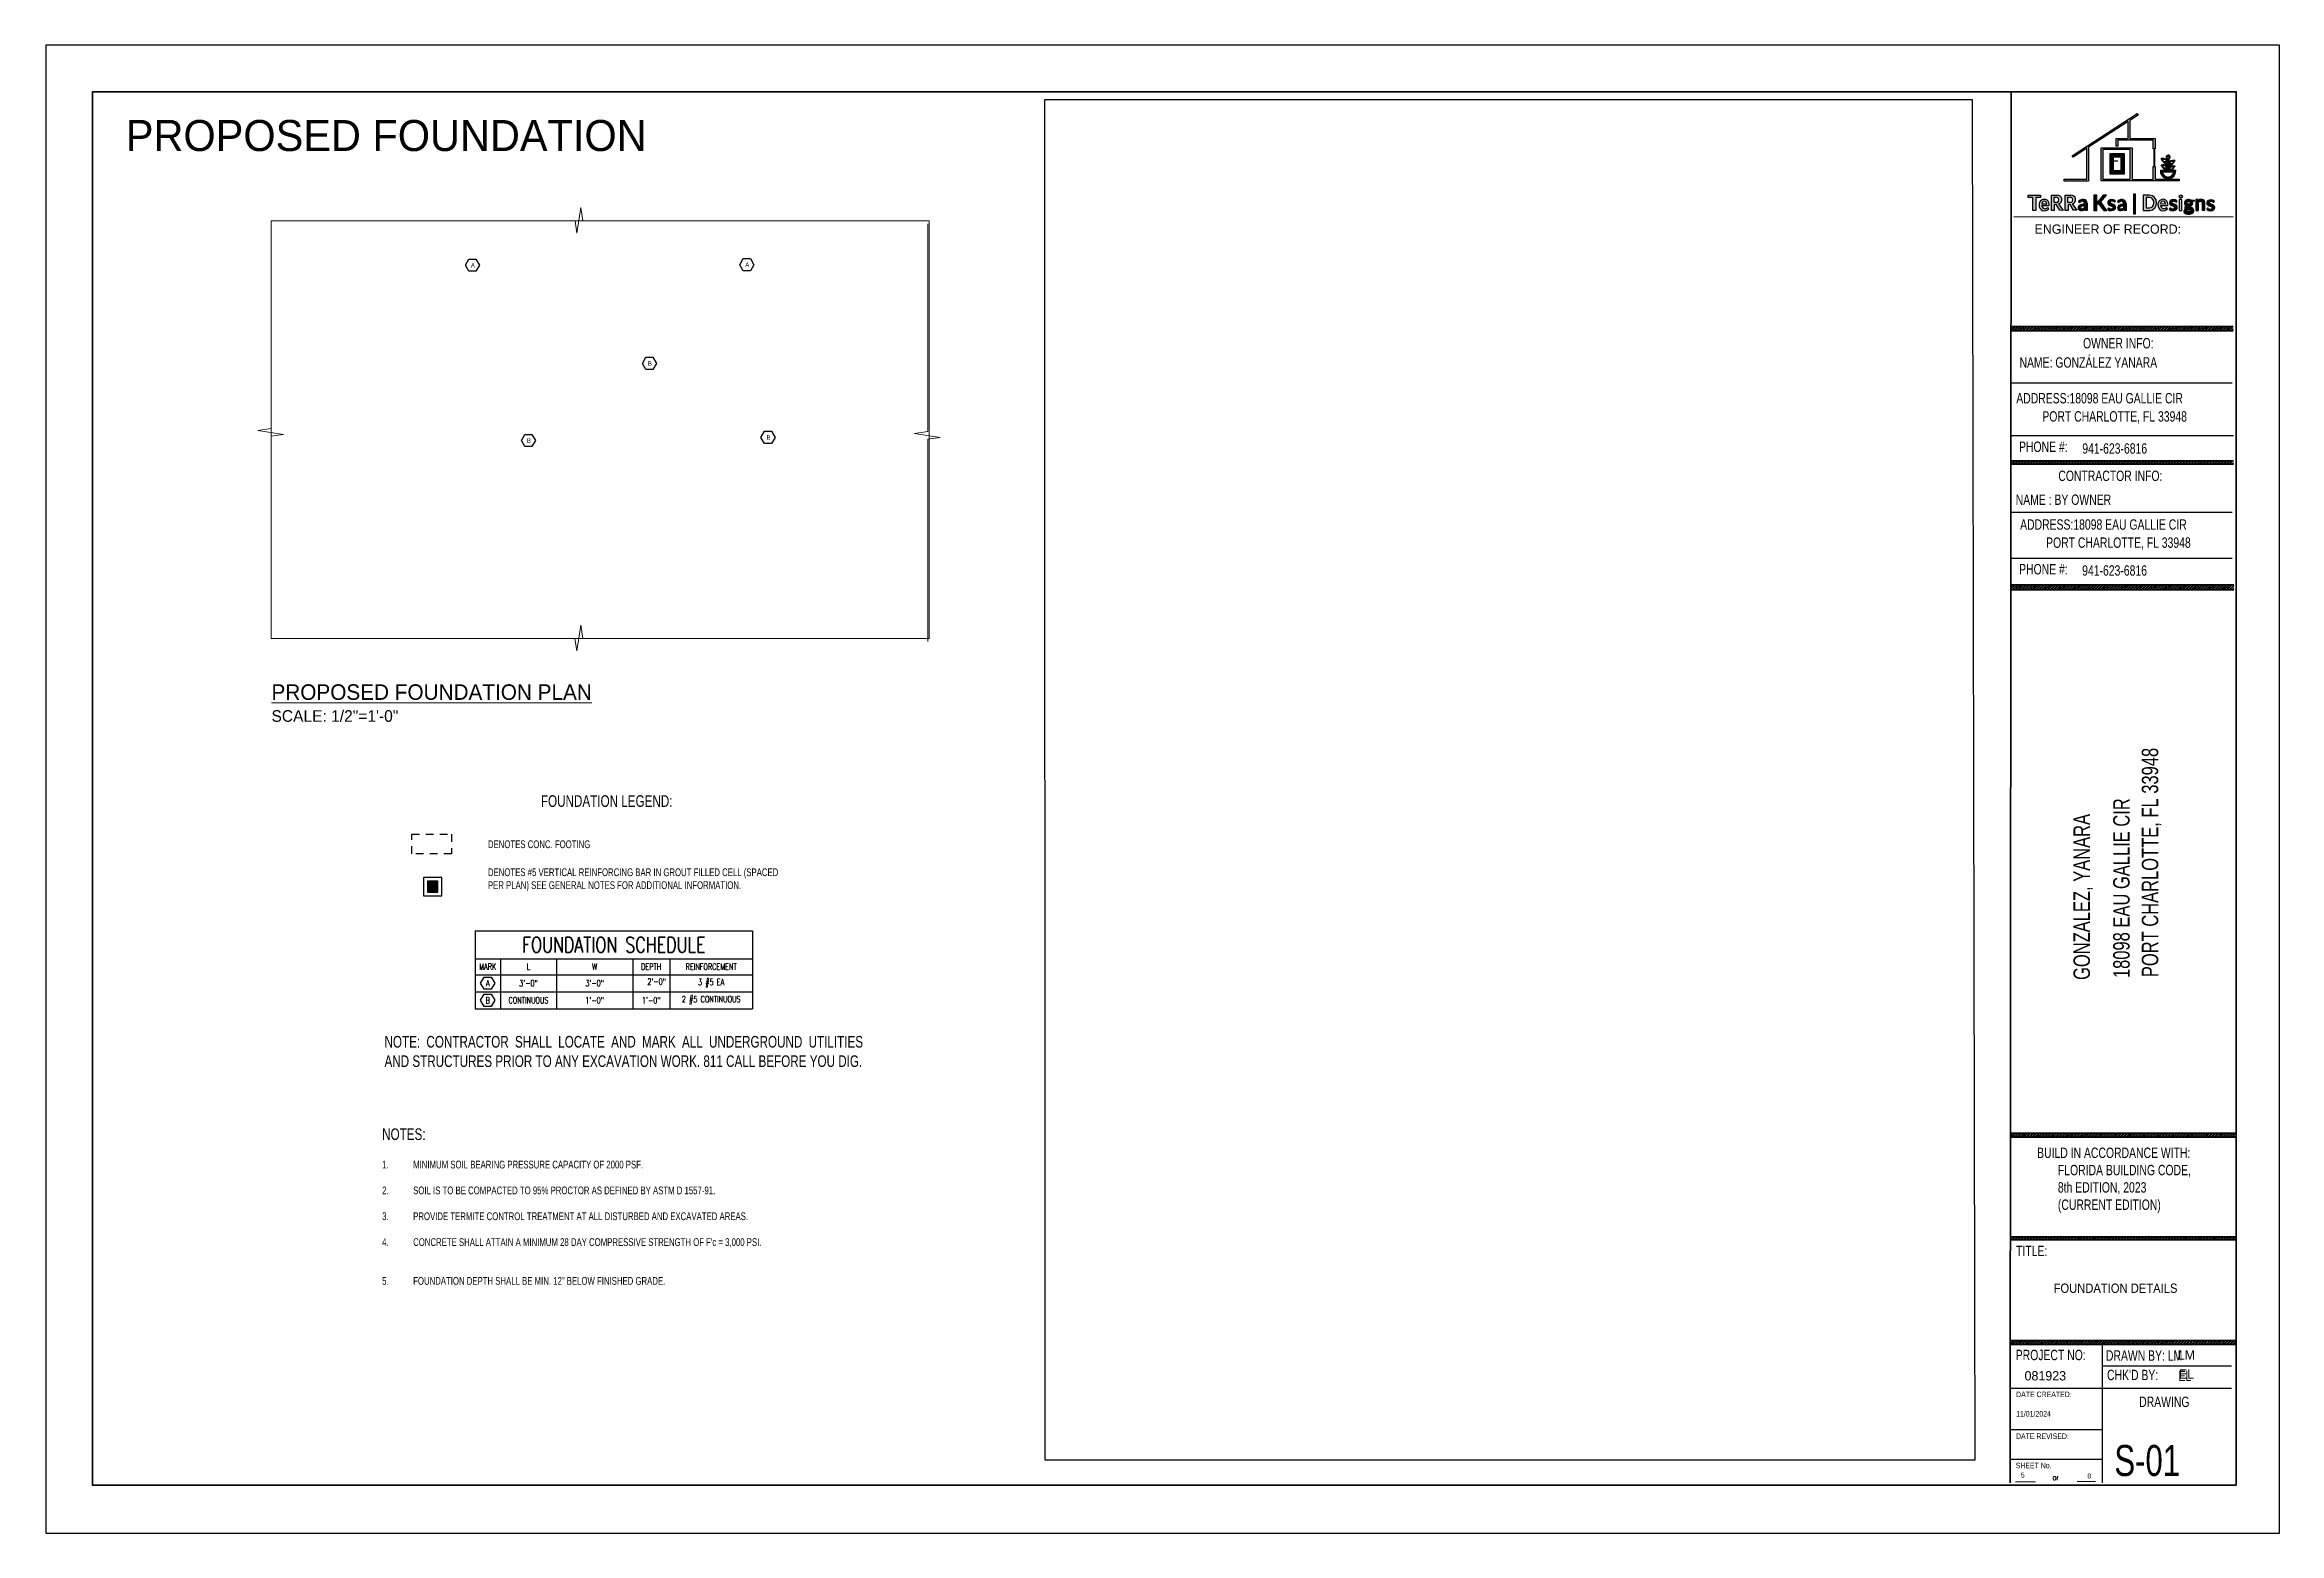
# Paper-space layout 'S-01' of a CAD drawing. Header units: inches. Extents: x 0 to 36, y 0 to 24.
import ezdxf
from ezdxf import colors
from ezdxf.entities.mleader import LeaderData, LeaderLine
from ezdxf.math import Vec2, Vec3

# ---------------------------------------------------------------- set-up
doc = ezdxf.new("R2010")
doc.units = ezdxf.units.IN
doc.header["$LTSCALE"] = 0.5
doc.header["$MEASUREMENT"] = 0
doc.linetypes.add('DASHED2', pattern=[0.375, 0.25, -0.125])
doc.layers.get('Defpoints').update_dxf_attribs({"color": 140})
for name, color, linetype, lineweight in [('01 BORDER', 250, 'Continuous', 9), ('A-Anno-Titl-Bdry', 239, 'Continuous', 35), ('A-Anno-Titl-Note', 231, 'Continuous', 25), ('A-Anno-Titl-Otln', 236, 'Continuous', 35), ('A-Anno-Titl-Thin', 231, 'Continuous', 25), ('A-WALL ELEVATION', 5, 'Continuous', 9), ('PS-TEXT-NOTES', 3, 'Continuous', 9), ('TXT', 4, 'Continuous', 9)]:
    doc.layers.add(name, color=color, linetype=linetype, lineweight=lineweight)
doc.layers.add('A-TEXT', color=3, linetype='Continuous')
doc.styles.add('100A', font='arch.shx', dxfattribs={"width": 0.9, "height": 6.4})
doc.styles.add('Annotative', font='arch.shx', dxfattribs={"width": 0.75})
doc.styles.add('ARCH', font='arch.shx')
doc.styles.add('Lmar Style', font='arch.shx', dxfattribs={"width": 0.75})
doc.styles.add('RomanS', font='romans.shx')
doc.styles.get("Standard").update_dxf_attribs({"font": 'romans.shx', "width": 0.75})
pattern_1 = [(45, (5.927834, 0.04212), (-0.02365764, 0.02365764), []), (45, (5.943606, 0.04212), (-0.02365764, 0.02365764), [])]

# ---------------------------------------------------------------- blocks, each defined once
blk = doc.blocks.new('TB-24X36')
h = blk.add_hatch(color=256)
h.dxf.hatch_style = 1
h.paths.add_polyline_path([(32.814, 22.069), (32.814, 21.797), (32.619, 21.797), (32.619, 21.673), (32.649, 21.673), (32.649, 21.77), (33.219, 21.77), (33.219, 21.628), (33.232, 21.628), (33.232, 21.343), (33.219, 21.343), (33.219, 21.137), (32.878, 21.137), (32.878, 21.648), (32.377, 21.648), (32.377, 21.111), (33.635, 21.111), (33.635, 21.138), (33.248, 21.138), (33.248, 21.343), (33.238, 21.343), (33.238, 21.628), (33.248, 21.628), (33.248, 21.795), (32.84, 21.795), (32.84, 22.084), (32.981, 22.176), (32.956, 22.201), (31.913, 21.519), (31.929, 21.496), (32.147, 21.639), (32.147, 21.139), (31.78, 21.139), (31.78, 21.109), (32.174, 21.109), (32.174, 21.655)])
h.paths.add_polyline_path([(32.403, 21.619), (32.847, 21.619), (32.847, 21.139), (32.403, 21.139)], flags=16)
h.paths.add_polyline_path([(32.516, 21.548), (32.752, 21.548), (32.752, 21.224), (32.516, 21.224)], flags=0)
h.paths.add_polyline_path([(32.544, 21.52), (32.725, 21.52), (32.725, 21.252), (32.544, 21.252)], flags=0)
h.paths.add_polyline_path([(32.563, 21.5), (32.705, 21.5), (32.705, 21.271), (32.563, 21.271)], flags=0)
h.paths.add_polyline_path([(32.57, 21.494), (32.699, 21.494), (32.699, 21.278), (32.57, 21.278)], flags=0)
h.paths.add_polyline_path([(32.589, 21.436), (32.64, 21.436), (32.64, 21.428), (32.589, 21.428)], flags=0)
h.paths.add_polyline_path([(32.705, 21.5), (32.563, 21.5), (32.563, 21.271), (32.705, 21.271)], flags=0)
h = blk.add_hatch(color=256)
h.dxf.hatch_style = 1
h.paths.add_polyline_path([(32.752, 21.548), (32.516, 21.548), (32.516, 21.224), (32.752, 21.224)])
h.paths.add_polyline_path([(32.725, 21.52), (32.725, 21.252), (32.544, 21.252), (32.544, 21.52)], flags=16)
h.paths.add_polyline_path([(32.705, 21.5), (32.705, 21.271), (32.563, 21.271), (32.563, 21.5)], flags=0)
h.paths.add_polyline_path([(32.699, 21.494), (32.699, 21.278), (32.57, 21.278), (32.57, 21.494)], flags=0)
h.paths.add_polyline_path([(32.64, 21.436), (32.64, 21.428), (32.589, 21.428), (32.589, 21.436)], flags=0)
h = blk.add_hatch(color=256)
h.dxf.hatch_style = 1
h.paths.add_polyline_path([(32.705, 21.5), (32.563, 21.5), (32.563, 21.271), (32.705, 21.271)])
h.paths.add_polyline_path([(32.699, 21.494), (32.699, 21.278), (32.57, 21.278), (32.57, 21.494)], flags=16)
h.paths.add_polyline_path([(32.64, 21.436), (32.64, 21.428), (32.589, 21.428), (32.589, 21.436)], flags=0)
h.paths.add_polyline_path([(32.64, 21.436), (32.589, 21.436), (32.589, 21.428), (32.64, 21.428)], flags=0)
h = blk.add_hatch(color=256)
h.dxf.hatch_style = 1
edge = h.paths.add_edge_path()
edge.add_arc((33.457, 21.493), 0.0337, 292.0716, 609.5125)
edge.add_line((33.445, 21.461), (33.445, 21.437))
edge.add_spline(control_points=[(33.445, 21.437), (33.438, 21.447), (33.415, 21.477), (33.374, 21.474), (33.345, 21.471)], knot_values=[0.000147, 0.000147, 0.000147, 0.000147, 0.056937, 0.18961, 0.18961, 0.18961, 0.18961], degree=3, periodic=0)
edge.add_spline(control_points=[(33.345, 21.471), (33.349, 21.464), (33.366, 21.437), (33.397, 21.386), (33.433, 21.406), (33.445, 21.413)], knot_values=[0.000093, 0.000093, 0.000093, 0.000093, 0.044317, 0.163563, 0.228901, 0.228901, 0.228901, 0.228901], degree=3, periodic=0)
edge.add_line((33.445, 21.413), (33.445, 21.334))
edge.add_spline(control_points=[(33.445, 21.334), (33.438, 21.344), (33.415, 21.375), (33.374, 21.371), (33.345, 21.368)], knot_values=[0.000048, 0.000048, 0.000048, 0.000048, 0.056937, 0.18961, 0.18961, 0.18961, 0.18961], degree=3, periodic=0)
edge.add_spline(control_points=[(33.345, 21.368), (33.349, 21.361), (33.366, 21.335), (33.397, 21.283), (33.433, 21.303), (33.445, 21.31)], knot_values=[0.000029, 0.000029, 0.000029, 0.000029, 0.044253, 0.163499, 0.228901, 0.228901, 0.228901, 0.228901], degree=3, periodic=0)
edge.add_line((33.445, 21.31), (33.445, 21.283))
edge.add_line((33.445, 21.283), (33.335, 21.283))
edge.add_arc((33.458, 21.271), 0.123, 174.3758, 365.6304)
edge.add_line((33.58, 21.283), (33.507, 21.283))
edge.add_spline(control_points=[(33.507, 21.283), (33.507, 21.283), (33.505, 21.283), (33.503, 21.283), (33.502, 21.283)], knot_values=[0.057332, 0.057332, 0.057332, 0.057332, 0.059217, 0.067464, 0.067464, 0.067464, 0.067464], degree=3, periodic=0)
edge.add_line((33.502, 21.283), (33.47, 21.283))
edge.add_line((33.47, 21.283), (33.47, 21.296))
edge.add_spline(control_points=[(33.47, 21.296), (33.48, 21.29), (33.491, 21.284), (33.502, 21.283)], knot_values=[0, 0, 0, 0, 0.057332, 0.057332, 0.057332, 0.057332], degree=3, periodic=0)
edge.add_line((33.502, 21.283), (33.507, 21.283))
edge.add_spline(control_points=[(33.507, 21.283), (33.527, 21.285), (33.549, 21.321), (33.566, 21.347), (33.57, 21.354)], knot_values=[0.067464, 0.067464, 0.067464, 0.067464, 0.184823, 0.229048, 0.229048, 0.229048, 0.229048], degree=3, periodic=0)
edge.add_spline(control_points=[(33.57, 21.354), (33.541, 21.357), (33.5, 21.361), (33.477, 21.33), (33.47, 21.321)], knot_values=[0, 0, 0, 0, 0.132673, 0.189716, 0.189716, 0.189716, 0.189716], degree=3, periodic=0)
edge.add_line((33.47, 21.321), (33.47, 21.386))
edge.add_spline(control_points=[(33.47, 21.386), (33.482, 21.379), (33.517, 21.359), (33.549, 21.411), (33.565, 21.437), (33.57, 21.444)], knot_values=[0, 0, 0, 0, 0.065431, 0.184676, 0.228901, 0.228901, 0.228901, 0.228901], degree=3, periodic=0)
edge.add_spline(control_points=[(33.57, 21.444), (33.541, 21.447), (33.5, 21.451), (33.477, 21.42), (33.47, 21.41)], knot_values=[0, 0, 0, 0, 0.132673, 0.18961, 0.18961, 0.18961, 0.18961], degree=3, periodic=0)
edge.add_line((33.47, 21.41), (33.47, 21.461))
edge = h.paths.add_edge_path(flags=16)
edge.add_spline(control_points=[(33.433, 21.431), (33.428, 21.426), (33.416, 21.416), (33.383, 21.422), (33.373, 21.444), (33.367, 21.457)], knot_values=[0, 0, 0, 0, 0.031107, 0.077894, 0.146017, 0.146017, 0.146017, 0.146017], degree=3, periodic=0)
edge.add_spline(control_points=[(33.367, 21.457), (33.385, 21.459), (33.414, 21.461), (33.428, 21.439), (33.433, 21.431)], knot_values=[0, 0, 0, 0, 0.082948, 0.129225, 0.129225, 0.129225, 0.129225], degree=3, periodic=0)
h.paths.add_polyline_path([(33.439, 21.493, -1), (33.475, 21.493, -1)], flags=16)
edge = h.paths.add_edge_path(flags=16)
edge.add_spline(control_points=[(33.482, 21.404), (33.487, 21.412), (33.501, 21.434), (33.529, 21.432), (33.547, 21.43)], knot_values=[0, 0, 0, 0, 0.046277, 0.129225, 0.129225, 0.129225, 0.129225], degree=3, periodic=0)
edge.add_spline(control_points=[(33.547, 21.43), (33.542, 21.417), (33.532, 21.395), (33.498, 21.389), (33.486, 21.4), (33.482, 21.404)], knot_values=[0, 0, 0, 0, 0.068123, 0.11491, 0.146017, 0.146017, 0.146017, 0.146017], degree=3, periodic=0)
edge = h.paths.add_edge_path(flags=16)
edge.add_spline(control_points=[(33.367, 21.354), (33.385, 21.356), (33.414, 21.359), (33.428, 21.336), (33.433, 21.328)], knot_values=[0, 0, 0, 0, 0.082948, 0.129225, 0.129225, 0.129225, 0.129225], degree=3, periodic=0)
edge.add_spline(control_points=[(33.433, 21.328), (33.428, 21.324), (33.416, 21.313), (33.383, 21.32), (33.373, 21.341), (33.367, 21.354)], knot_values=[0, 0, 0, 0, 0.031107, 0.077894, 0.146017, 0.146017, 0.146017, 0.146017], degree=3, periodic=0)
edge = h.paths.add_edge_path(flags=16)
edge.add_spline(control_points=[(33.482, 21.314), (33.487, 21.322), (33.501, 21.345), (33.529, 21.342), (33.548, 21.341)], knot_values=[0, 0, 0, 0, 0.046277, 0.129225, 0.129225, 0.129225, 0.129225], degree=3, periodic=0)
edge.add_spline(control_points=[(33.548, 21.341), (33.542, 21.328), (33.532, 21.306), (33.498, 21.3), (33.486, 21.31), (33.482, 21.314)], knot_values=[0, 0, 0, 0, 0.068123, 0.11491, 0.146017, 0.146017, 0.146017, 0.146017], degree=3, periodic=0)
h.paths.add_polyline_path([(33.55, 21.257, -0.874805), (33.363, 21.257)], flags=16)
h = blk.add_hatch(color=256)
h.dxf.hatch_style = 1
h.paths.add_polyline_path([(33.473, 21.36, 1), (33.498, 21.36, 1)])
h.paths.add_polyline_path([(33.493, 21.36, -1), (33.477, 21.36, -1)], flags=16)
h.paths.add_polyline_path([(33.407, 21.382, 1), (33.44, 21.382, 1)])
h.paths.add_polyline_path([(33.435, 21.382, -1), (33.412, 21.382, -1)], flags=16)
h = blk.add_hatch(color=256)
h.dxf.hatch_style = 1
h.paths.add_polyline_path([(32.932, 20.9), (32.901, 20.9), (32.901, 20.583), (32.932, 20.583)])
h = blk.add_hatch(color=256)
h.dxf.hatch_style = 1
h.paths.add_polyline_path([(31.323, 20.844), (31.402, 20.844), (31.402, 20.883), (31.204, 20.883), (31.204, 20.845), (31.279, 20.845), (31.279, 20.636), (31.323, 20.636)])
h.paths.add_polyline_path([(31.378, 20.725, 0.725804), (31.534, 20.663), (31.516, 20.685, -0.702511), (31.421, 20.717), (31.539, 20.717, 1.160584)])
h.paths.add_polyline_path([(31.501, 20.743), (31.423, 20.745, -1.06753)], flags=16)
h.paths.add_polyline_path([(31.666, 20.882), (31.575, 20.882), (31.575, 20.635), (31.622, 20.636), (31.622, 20.728, -0.066341), (31.655, 20.73), (31.711, 20.639), (31.766, 20.637), (31.691, 20.74, 0.919487)])
h.paths.add_polyline_path([(31.621, 20.848), (31.654, 20.848, -1.053423), (31.656, 20.766), (31.621, 20.765)], flags=16)
h.paths.add_polyline_path([(31.888, 20.883), (31.797, 20.883), (31.797, 20.635), (31.845, 20.636), (31.845, 20.728, -0.066341), (31.877, 20.73), (31.933, 20.639), (31.988, 20.638), (31.913, 20.74, 0.919487)])
h.paths.add_polyline_path([(31.843, 20.848), (31.876, 20.848, -1.053423), (31.878, 20.766), (31.843, 20.765)], flags=16)
h.paths.add_polyline_path([(33.292, 20.725, 0.725804), (33.448, 20.664), (33.429, 20.685, -0.702511), (33.334, 20.718), (33.452, 20.718, 1.160584)])
h.paths.add_polyline_path([(33.337, 20.746, -1.06753), (33.415, 20.744)], flags=16)
h = blk.add_hatch(color=256)
h.dxf.hatch_style = 1
h.paths.add_polyline_path([(32.121, 20.805, 0.311148), (32.017, 20.788, 0.727512), (32.035, 20.769, 0.021646), (32.064, 20.78, -0.539298), (32.111, 20.757), (32.111, 20.736, 0.133292), (32.024, 20.715, 0.475606), (32.021, 20.647, 0.365876), (32.114, 20.658), (32.12, 20.639), (32.129, 20.634), (32.151, 20.634), (32.151, 20.751, 0.301099)])
h.paths.add_polyline_path([(32.111, 20.711), (32.111, 20.682, -0.390959), (32.053, 20.669, -0.388833), (32.049, 20.692, -0.252119), (32.076, 20.708)], flags=16)
h = blk.add_hatch(color=256)
h.dxf.hatch_style = 1
h.paths.add_polyline_path([(32.464, 20.882), (32.413, 20.882), (32.331, 20.78), (32.308, 20.78), (32.308, 20.884), (32.262, 20.884), (32.262, 20.637), (32.31, 20.637), (32.31, 20.745), (32.335, 20.745), (32.42, 20.637), (32.47, 20.637), (32.376, 20.764), (32.37, 20.77)])
h = blk.add_hatch(color=256)
h.dxf.hatch_style = 1
h.paths.add_polyline_path([(32.528, 20.754, -0.541614), (32.537, 20.784, -0.211981), (32.588, 20.775, 0.771475), (32.604, 20.794, 0.363384), (32.498, 20.793, 0.561554), (32.518, 20.716), (32.56, 20.701, -0.724739), (32.55, 20.661, -0.120496), (32.506, 20.673, 0.667097), (32.485, 20.652, 0.385681), (32.601, 20.659, 0.540897), (32.578, 20.733)])
h = blk.add_hatch(color=256)
h.dxf.hatch_style = 1
h.paths.add_polyline_path([(32.749, 20.804, 0.311148), (32.645, 20.786, 0.727512), (32.663, 20.767, 0.021646), (32.692, 20.779, -0.539298), (32.739, 20.756), (32.739, 20.735, 0.133292), (32.652, 20.713, 0.475606), (32.649, 20.645, 0.365876), (32.742, 20.656), (32.748, 20.638), (32.757, 20.633), (32.779, 20.633), (32.779, 20.75, 0.301099)])
h.paths.add_polyline_path([(32.739, 20.709), (32.739, 20.68, -0.390959), (32.681, 20.667, -0.388833), (32.677, 20.69, -0.252119), (32.704, 20.706)], flags=16)
h = blk.add_hatch(color=256)
h.dxf.hatch_style = 1
h.paths.add_polyline_path([(33.159, 20.883), (33.057, 20.884), (33.057, 20.635), (33.161, 20.635, 0.89591)])
h.paths.add_polyline_path([(33.161, 20.677), (33.101, 20.677), (33.101, 20.845), (33.167, 20.845, -0.778769)], flags=16)
h.paths.add_polyline_path([(33.68, 20.81), (33.638, 20.81), (33.638, 20.637), (33.68, 20.637)])
h.paths.add_polyline_path([(33.636, 20.861, 1), (33.687, 20.861, 1)])
h = blk.add_hatch(color=256)
h.dxf.hatch_style = 1
h.paths.add_polyline_path([(33.521, 20.752, -0.541614), (33.53, 20.782, -0.211981), (33.581, 20.773, 0.771475), (33.597, 20.792, 0.363384), (33.491, 20.791, 0.561554), (33.511, 20.714), (33.553, 20.699, -0.724739), (33.543, 20.659, -0.120496), (33.5, 20.672, 0.667097), (33.478, 20.65, 0.385681), (33.594, 20.657, 0.540897), (33.571, 20.731)])
h = blk.add_hatch(color=256)
h.dxf.hatch_style = 1
edge = h.paths.add_edge_path()
edge.add_ellipse((33.787, 20.757), major_axis=(0.0674, 0), ratio=0.839251, start_angle=251.0262, end_angle=378.0221)
edge.add_line((33.851, 20.775), (33.878, 20.785))
edge.add_line((33.878, 20.785), (33.878, 20.802))
edge.add_line((33.878, 20.802), (33.828, 20.802))
edge.add_ellipse((33.787, 20.757), major_axis=(0.0674, 0), ratio=0.839251, start_angle=412.6517, end_angle=593.8347)
edge.add_arc((33.755, 20.682), 0.0305, 104.0661, 241.2618)
edge.add_arc((33.748, 20.62), 0.0367, 102.2675, 255.5413)
edge.add_arc((33.785, 20.687), 0.113, 245.8832, 316.0011)
edge.add_arc((33.83, 20.633), 0.0444, 326.437, 449.1029)
edge.add_line((33.831, 20.678), (33.771, 20.679))
edge.add_arc((33.777, 20.693), 0.0159, 137.7006, 245.2707, ccw=False)
edge = h.paths.add_edge_path(flags=16)
edge.add_ellipse((33.788, 20.758), major_axis=(0.0307, 0), ratio=0.742552, start_angle=0, end_angle=360)
edge = h.paths.add_edge_path(flags=16)
edge.add_ellipse((33.789, 20.629), major_axis=(0.0418, 0), ratio=0.42029, start_angle=0, end_angle=360)
h = blk.add_hatch(color=256)
h.dxf.hatch_style = 1
h.paths.add_polyline_path([(34.009, 20.764), (34.009, 20.638), (34.051, 20.638), (34.051, 20.763, 0.67117), (33.942, 20.791), (33.942, 20.811), (33.904, 20.812), (33.904, 20.637), (33.945, 20.637), (33.945, 20.763, -0.541952)])
h = blk.add_hatch(color=256)
h.dxf.hatch_style = 1
h.paths.add_polyline_path([(34.126, 20.751, -0.541614), (34.135, 20.781, -0.211981), (34.186, 20.772, 0.771475), (34.202, 20.79, 0.363384), (34.095, 20.79, 0.561554), (34.115, 20.712), (34.158, 20.698, -0.724739), (34.147, 20.658, -0.120496), (34.104, 20.67, 0.667097), (34.082, 20.649, 0.385681), (34.199, 20.655, 0.540897), (34.175, 20.729)])
h = blk.add_hatch()
h.set_pattern_fill('ANSI32', color=256, scale=0.089219)
h.set_pattern_definition([(45, (-3.78282, -0.866356), (-0.023657639, 0.023657639), []), (45, (-3.76705, -0.866356), (-0.023657639, 0.023657639), [])])
h.paths.add_polyline_path([(34.504, 18.767), (30.926, 18.767), (30.926, 18.695), (34.504, 18.695)])
h = blk.add_hatch()
h.set_pattern_fill('ANSI32', color=256, scale=0.089219)
h.set_pattern_definition([(45, (5.93962, 3.424058), (-0.02365764, 0.02365764), []), (45, (5.95539, 3.424058), (-0.02365764, 0.02365764), [])])
h.paths.add_polyline_path([(34.51, 16.597), (30.924, 16.597), (30.924, 16.544), (34.51, 16.544)])
h.paths.add_polyline_path([(34.516, 14.6), (30.922, 14.6), (30.922, 14.518), (34.516, 14.518)])
h = blk.add_hatch()
h.set_pattern_fill('ANSI32', color=256, scale=0.089219)
h.set_pattern_definition(pattern_1)
h.paths.add_polyline_path([(34.54, 5.759), (30.914, 5.759), (30.914, 5.694), (34.54, 5.694)])
h = blk.add_hatch()
h.set_pattern_fill('ANSI32', color=256, scale=0.089219)
h.set_pattern_definition(pattern_1)
h.paths.add_polyline_path([(34.543, 4.09), (30.912, 4.09), (30.912, 4.042), (34.543, 4.042)])
h.paths.add_polyline_path([(34.549, 2.42), (30.911, 2.419), (30.911, 2.352), (34.549, 2.352)])
for p, q in [((33.335, 21.283), (33.445, 21.283)), ((33.363, 21.257), (33.55, 21.257)), ((33.445, 21.437), (33.445, 21.461)), ((33.445, 21.334), (33.445, 21.413)), ((33.445, 21.283), (33.445, 21.31)), ((33.47, 21.461), (33.47, 21.41)), ((33.47, 21.386), (33.47, 21.321)), ((33.47, 21.296), (33.47, 21.283)), ((33.47, 21.283), (33.58, 21.283)), ((30.971, 20.531), (34.506, 20.541)), ((31.423, 20.745), (31.501, 20.743)), ((31.534, 20.663), (31.516, 20.685)), ((31.622, 20.636), (31.575, 20.635)), ((31.621, 20.765), (31.621, 20.848)), ((31.621, 20.848), (31.654, 20.848)), ((31.656, 20.766), (31.621, 20.765)), ((31.622, 20.728), (31.622, 20.636)), ((31.711, 20.639), (31.655, 20.73)), ((31.691, 20.74), (31.766, 20.637)), ((31.766, 20.637), (31.711, 20.639)), ((31.845, 20.636), (31.797, 20.635)), ((31.843, 20.765), (31.843, 20.848)), ((31.843, 20.848), (31.876, 20.848)), ((31.878, 20.766), (31.843, 20.765)), ((31.845, 20.728), (31.845, 20.636)), ((31.933, 20.639), (31.877, 20.73)), ((31.913, 20.74), (31.988, 20.638)), ((31.988, 20.638), (31.933, 20.639)), ((32.076, 20.708), (32.111, 20.711)), ((32.111, 20.736), (32.111, 20.757)), ((32.111, 20.711), (32.111, 20.682)), ((32.12, 20.639), (32.114, 20.658)), ((32.129, 20.634), (32.12, 20.639)), ((32.151, 20.634), (32.129, 20.634)), ((32.151, 20.751), (32.151, 20.634)), ((32.518, 20.716), (32.56, 20.701)), ((32.578, 20.733), (32.528, 20.754)), ((32.704, 20.706), (32.739, 20.709)), ((32.739, 20.735), (32.739, 20.756)), ((32.739, 20.709), (32.739, 20.68)), ((32.748, 20.638), (32.742, 20.656)), ((32.757, 20.633), (32.748, 20.638)), ((32.779, 20.633), (32.757, 20.633)), ((32.779, 20.75), (32.779, 20.633)), ((33.159, 20.883), (33.057, 20.884)), ((33.337, 20.746), (33.415, 20.744)), ((33.448, 20.664), (33.429, 20.685)), ((33.511, 20.714), (33.553, 20.699)), ((33.571, 20.731), (33.521, 20.752)), ((33.831, 20.678), (33.771, 20.679)), ((33.828, 20.802), (33.878, 20.802)), ((33.878, 20.785), (33.851, 20.775)), ((33.878, 20.802), (33.878, 20.785)), ((33.942, 20.811), (33.904, 20.812)), ((33.942, 20.791), (33.942, 20.811)), ((34.009, 20.764), (34.009, 20.638)), ((34.009, 20.638), (34.051, 20.638)), ((34.051, 20.638), (34.051, 20.763)), ((34.115, 20.712), (34.158, 20.698)), ((34.175, 20.729), (34.126, 20.751))]:
    blk.add_line(p, q)
for points in [[(31.78, 21.139), (32.147, 21.139), (32.147, 21.639), (31.929, 21.496), (31.913, 21.519), (32.956, 22.201), (32.981, 22.176), (32.84, 22.084), (32.84, 21.795), (33.248, 21.795), (33.248, 21.628), (33.238, 21.628), (33.238, 21.343), (33.248, 21.343), (33.248, 21.138), (33.635, 21.138), (33.635, 21.111), (32.377, 21.111), (32.377, 21.648), (32.878, 21.648), (32.878, 21.137), (33.219, 21.137), (33.219, 21.343), (33.232, 21.343), (33.232, 21.628), (33.219, 21.628), (33.219, 21.77), (32.649, 21.77), (32.649, 21.673), (32.619, 21.673), (32.619, 21.797), (32.814, 21.797), (32.814, 22.069), (32.174, 21.655), (32.174, 21.109), (31.78, 21.109), (31.78, 21.139)], [(31.279, 20.636), (31.279, 20.845), (31.204, 20.845), (31.204, 20.883), (31.402, 20.883), (31.402, 20.844), (31.323, 20.844), (31.323, 20.636), (31.279, 20.636)], [(31.421, 20.717), (31.539, 20.717)], [(31.575, 20.635), (31.575, 20.882), (31.666, 20.882)], [(31.797, 20.635), (31.797, 20.883), (31.888, 20.883)], [(32.262, 20.884), (32.262, 20.637), (32.31, 20.637), (32.31, 20.745), (32.335, 20.745), (32.42, 20.637), (32.47, 20.637), (32.376, 20.764), (32.37, 20.77), (32.464, 20.882), (32.413, 20.882), (32.331, 20.78), (32.308, 20.78), (32.308, 20.884), (32.262, 20.884)], [(33.057, 20.884), (33.057, 20.635), (33.161, 20.635)], [(33.167, 20.845), (33.101, 20.845), (33.101, 20.677), (33.161, 20.677)], [(33.334, 20.718), (33.452, 20.718)], [(33.904, 20.812), (33.904, 20.637), (33.945, 20.637), (33.945, 20.763)]]:
    blk.add_lwpolyline(points)
for points in [[(32.847, 21.619), (32.403, 21.619), (32.403, 21.139), (32.847, 21.139)], [(32.752, 21.548), (32.516, 21.548), (32.516, 21.224), (32.752, 21.224)], [(32.725, 21.52), (32.544, 21.52), (32.544, 21.252), (32.725, 21.252)], [(32.705, 21.5), (32.563, 21.5), (32.563, 21.271), (32.705, 21.271)], [(32.699, 21.494), (32.57, 21.494), (32.57, 21.278), (32.699, 21.278)], [(32.589, 21.436), (32.64, 21.436), (32.64, 21.428), (32.589, 21.428)], [(32.932, 20.9), (32.901, 20.9), (32.901, 20.583), (32.932, 20.583)], [(33.68, 20.81), (33.638, 20.81), (33.638, 20.637), (33.68, 20.637)]]:
    blk.add_lwpolyline(points, close=True)
for centre, radius in [((33.424, 21.382), 0.0164), ((33.424, 21.382), 0.0112), ((33.457, 21.493), 0.0177), ((33.485, 21.36), 0.0123), ((33.485, 21.36), 0.00808), ((33.662, 20.861), 0.0252)]:
    blk.add_circle(centre, radius)
for centre, radius, start, end in [((33.458, 21.271), 0.123, 174.3758, 5.6304), ((33.457, 21.269), 0.0943, 187.4891, 352.2075), ((33.457, 21.493), 0.0337, 292.0716, 249.5125), ((31.459, 20.733), 0.0814, 348.7882, 185.7908), ((31.466, 20.719), 0.0884, 176.4881, 320.3773), ((31.474, 20.718), 0.0533, 180.9244, 321.2782), ((31.462, 20.747), 0.0391, 355.0959, 182.5788), ((31.646, 20.608), 0.122, 86.0986, 101.2807), ((31.657, 20.807), 0.0411, 268.384, 94.3452), ((31.673, 20.81), 0.0724, 284.7449, 95.1373), ((31.869, 20.608), 0.122, 86.0986, 101.2807), ((31.879, 20.807), 0.0411, 268.384, 94.3452), ((31.895, 20.81), 0.0724, 284.7449, 95.1373), ((32.05, 20.68), 0.044, 126.2132, 227.9574), ((32.029, 20.781), 0.0141, 151.7799, 295.9253), ((32.081, 20.721), 0.0932, 64.8122, 133.946), ((32.061, 20.707), 0.0725, 236.516, 316.9013), ((32.107, 20.566), 0.17, 88.592, 118.9612), ((31.915, 21.104), 0.356, 289.7445, 294.7046), ((32.063, 20.682), 0.0174, 147.3715, 232.3625), ((32.077, 20.675), 0.0328, 92.4786, 149.0804), ((32.075, 20.707), 0.0439, 240.1244, 325.5383), ((32.08, 20.753), 0.0313, 7.1107, 120.4623), ((32.095, 20.756), 0.0559, 355.6321, 62.66), ((32.5, 20.658), 0.0165, 66.8045, 201.633), ((32.532, 20.761), 0.0471, 136.1609, 253.4271), ((32.539, 20.72), 0.087, 231.0203, 315.3831), ((32.551, 20.73), 0.0831, 50.249, 130.1302), ((32.554, 20.756), 0.0954, 240.4559, 267.9392), ((32.543, 20.766), 0.0185, 106.2243, 219.9866), ((32.553, 20.722), 0.0637, 56.0241, 103.8979), ((32.549, 20.683), 0.0219, 273.8367, 57.5659), ((32.565, 20.688), 0.0463, 320.6374, 74.2728), ((32.594, 20.786), 0.0128, 244.2927, 34.8898), ((32.657, 20.78), 0.0141, 151.7799, 295.9253), ((32.709, 20.719), 0.0932, 64.8122, 133.946), ((32.689, 20.706), 0.0725, 236.516, 316.9013), ((32.735, 20.565), 0.17, 88.592, 118.9612), ((32.543, 21.102), 0.356, 289.7445, 294.7046), ((32.691, 20.681), 0.0174, 147.3715, 232.3625), ((32.705, 20.673), 0.0328, 92.4786, 149.0804), ((32.703, 20.705), 0.0439, 240.1244, 325.5383), ((32.708, 20.752), 0.0313, 7.1107, 120.4623), ((32.723, 20.754), 0.0559, 355.6321, 62.66), ((33.147, 20.759), 0.125, 276.705, 84.1349), ((33.143, 20.762), 0.0869, 282.0209, 73.6623), ((33.373, 20.734), 0.0814, 348.7882, 185.7908), ((33.38, 20.72), 0.0884, 176.4881, 320.3773), ((33.388, 20.719), 0.0533, 180.9244, 321.2782), ((33.376, 20.747), 0.0391, 355.0959, 182.5788), ((33.493, 20.656), 0.0165, 66.8045, 201.633), ((33.525, 20.759), 0.0471, 136.1609, 253.4271), ((33.532, 20.718), 0.087, 231.0203, 315.3831), ((33.544, 20.728), 0.0831, 50.249, 130.1302), ((33.547, 20.755), 0.0954, 240.4559, 267.9392), ((33.536, 20.764), 0.0185, 106.2243, 219.9866), ((33.546, 20.72), 0.0637, 56.0241, 103.8979), ((33.542, 20.681), 0.0219, 273.8367, 57.5659), ((33.559, 20.686), 0.0463, 320.6374, 74.2728), ((33.587, 20.784), 0.0128, 244.2927, 34.8898), ((33.748, 20.62), 0.0367, 102.2675, 255.5413), ((33.755, 20.682), 0.0305, 104.0661, 241.2618), ((33.785, 20.687), 0.113, 245.8832, 316.0011), ((33.777, 20.693), 0.0159, 137.7006, 245.2707), ((33.83, 20.633), 0.0444, 326.437, 89.1029), ((33.991, 20.755), 0.0611, 7.8782, 143.3515), ((33.978, 20.743), 0.0384, 33.683, 147.5052), ((34.097, 20.655), 0.0165, 66.8045, 201.633), ((34.129, 20.757), 0.0471, 136.1609, 253.4271), ((34.137, 20.716), 0.087, 231.0203, 315.3831), ((34.148, 20.726), 0.0831, 50.249, 130.1302), ((34.151, 20.753), 0.0954, 240.4559, 267.9392), ((34.14, 20.763), 0.0185, 106.2243, 219.9866), ((34.15, 20.719), 0.0637, 56.0241, 103.8979), ((34.146, 20.68), 0.0219, 273.8367, 57.5659), ((34.163, 20.685), 0.0463, 320.6374, 74.2728), ((34.191, 20.783), 0.0128, 244.2927, 34.8898)]:
    blk.add_arc(centre, radius, start, end)
for start_param, end_param in [(7.202131, 10.36437), (4.380209, 6.597731)]:
    blk.add_ellipse((33.787, 20.757), major_axis=(0.0674, 0), ratio=0.839251, start_param=start_param, end_param=end_param)
for centre, major_axis, ratio in [((33.789, 20.629), (0.0418, 0), 0.42029), ((33.788, 20.758), (0.0307, 0), 0.742552)]:
    blk.add_ellipse(centre, major_axis=major_axis, ratio=ratio)
for points in [[(33.445, 21.437), (33.422, 21.462), (33.345, 21.471)], [(33.445, 21.413), (33.409, 21.4), (33.359, 21.449), (33.345, 21.471)], [(33.445, 21.334), (33.422, 21.359), (33.345, 21.368)], [(33.445, 21.31), (33.409, 21.297), (33.359, 21.346), (33.345, 21.368)], [(33.433, 21.431), (33.416, 21.452), (33.367, 21.457)], [(33.433, 21.431), (33.418, 21.42), (33.391, 21.424), (33.367, 21.457)], [(33.433, 21.328), (33.416, 21.349), (33.367, 21.354)], [(33.433, 21.328), (33.418, 21.318), (33.391, 21.321), (33.367, 21.354)], [(33.47, 21.41), (33.492, 21.435), (33.57, 21.444)], [(33.47, 21.386), (33.506, 21.373), (33.556, 21.422), (33.57, 21.444)], [(33.47, 21.321), (33.492, 21.346), (33.57, 21.354)], [(33.47, 21.296), (33.506, 21.283), (33.556, 21.332), (33.57, 21.354)], [(33.482, 21.404), (33.499, 21.425), (33.547, 21.43)], [(33.482, 21.404), (33.497, 21.394), (33.524, 21.397), (33.547, 21.43)], [(33.482, 21.314), (33.499, 21.335), (33.548, 21.341)], [(33.482, 21.314), (33.497, 21.304), (33.524, 21.308), (33.548, 21.341)]]:
    blk.add_spline(points, degree=3)
at = {"layer": 'A-Anno-Titl-Bdry'}
for p, q in [((34.504, 18.767), (30.926, 18.767)), ((34.504, 18.695), (30.926, 18.695)), ((34.51, 16.597), (30.924, 16.597)), ((34.51, 16.544), (30.924, 16.544)), ((34.515, 14.6), (30.922, 14.6)), ((34.516, 14.518), (30.922, 14.518)), ((30.914, 5.759), (34.54, 5.759)), ((34.54, 5.694), (30.914, 5.694)), ((30.912, 4.09), (34.545, 4.09)), ((34.545, 4.042), (30.912, 4.042)), ((34.549, 2.419), (30.911, 2.419)), ((34.549, 2.353), (30.911, 2.352))]:
    blk.add_line(p, q, dxfattribs=at)
at = {"layer": 'A-Anno-Titl-Note'}
blk.add_line((32.394, 2.352), (32.394, 0.12), dxfattribs=at)
at = {"layer": 'A-Anno-Titl-Otln'}
blk.add_line((30.909, 0.122), (30.929, 22.549), dxfattribs=at)
blk.add_lwpolyline([(34.556, 0.084), (0, 0.084), (0, 22.549), (34.556, 22.549)], close=True, dxfattribs=at)
at = {"layer": 'A-Anno-Titl-Thin'}
for p, q in [((34.49, 17.853), (30.921, 17.853)), ((34.514, 17.003), (30.924, 17.002)), ((34.491, 15.765), (30.923, 15.765)), ((34.491, 15.027), (30.923, 15.027)), ((34.478, 2.004), (32.394, 2.004)), ((34.478, 1.641), (30.909, 1.641)), ((32.394, 0.979), (30.909, 0.979)), ((32.394, 0.501), (30.909, 0.501))]:
    blk.add_line(p, q, dxfattribs=at)
at = {"layer": 'TXT'}
for p, q in [((30.998, 0.138), (31.322, 0.138)), ((31.989, 0.144), (32.287, 0.144))]:
    blk.add_line(p, q, dxfattribs=at)
at = {"color": 0, "transparency": 33554687, "insert": (31.304, 20.41), "char_height": 0.15, "attachment_point": 1, "style": '100A'}
blk.add_mtext_dynamic_manual_height_columns('{\\W1;\\C256;ENGINEER OF RECORD: }', width=11.27442, gutter_width=0.0127, heights=[1.109], dxfattribs=at)
at = {"layer": 'A-Anno-Titl-Note', "style": 'Lmar Style', "width": 0.75}
for s, height, p in [('OWNER INFO:', 0.16728, (32.086, 18.412)), ('NAME: GONZÁLEZ YANARA', 0.16728, (31.062, 18.101)), ('ADDRESS:18098 EAU GALLIE CIR', 0.16728, (31.01, 17.525)), ('PORT CHARLOTTE, FL 33948', 0.16728, (31.43, 17.232)), ('PHONE #:', 0.1673, (31.054, 16.743)), ('941-623-6816', 0.16728, (32.074, 16.715)), ('CONTRACTOR INFO:', 0.16728, (31.688, 16.274)), ('NAME : BY OWNER ', 0.16728, (31.001, 15.889)), ('ADDRESS:18098 EAU GALLIE CIR', 0.16728, (31.072, 15.489)), ('PORT CHARLOTTE, FL 33948', 0.16728, (31.491, 15.197)), ('PHONE #: ', 0.1673, (31.056, 14.768)), ('941-623-6816', 0.16728, (32.072, 14.748)), ('TITLE: ', 0.1673, (31.007, 3.777)), ('PROJECT NO:', 0.16728, (31.001, 2.1)), ('DRAWN BY: LM', 0.16728, (32.455, 2.091)), ("CHK'D BY:", 0.1673, (32.473, 1.778)), ('EL', 0.1673, (33.627, 1.762)), ('DATE CREATED:', 0.08922, (31.008, 1.504)), ('DRAWING', 0.1673, (32.991, 1.344)), ('11/01/2024', 0.0892, (31.008, 1.191)), ('DATE REVISED:', 0.08922, (31.006, 0.829)), ('SHEET No.', 0.0892, (31, 0.358))]:
    blk.add_text(s, height=height, dxfattribs=at).set_placement(p)
for s, p in [('PORT CHARLOTTE, FL 33948', (33.298, 8.275)), ('GONZALEZ, YANARA', (32.197, 8.23)), ('18098 EAU GALLIE CIR', (32.837, 8.26))]:
    blk.add_text(s, height=0.26533, rotation=90, dxfattribs=at).set_placement(p)
at = {"layer": 'A-Anno-Titl-Note', "insert": (31.346, 5.527), "char_height": 0.16728, "attachment_point": 1, "style": 'Lmar Style'}
blk.add_mtext_dynamic_manual_height_columns('\\A1;BUILD IN ACCORDANCE WITH:\\P\\pxl2;FLORIDA BUILDING CODE,\\P8th EDITION, 2023\\P(CURRENT EDITION)', width=3.71368, gutter_width=0.884, heights=[0], dxfattribs=at)
at = {"layer": 'TXT', "style": 'RomanS'}
blk.add_text('Of', height=0.0613, dxfattribs=at).set_placement((31.599, 0.165))
at = {"layer": 'TXT', "style": 'ARCH'}
for p in [(31.114, 0.106), (32.119, 0.117)]:
    blk.add_attdef('#', p, '', height=0.111, dxfattribs=at)
blk = doc.blocks.new('_Open90')
at = {"color": 0, "linetype": 'ByBlock', "lineweight": -2}
for p, q in [((0, 0), (-1, 0)), ((-0.5, 0.5), (0, 0)), ((0, 0), (-0.5, -0.5))]:
    blk.add_line(p, q, dxfattribs=at)
blk = doc.blocks.new('*T125')
at = {"color": 0, "linetype": 'ByBlock', "lineweight": -2, "transparency": 16777216}
for p, q in [((0, 0), (4.474, 0)), ((0, 0), (0, -0.709)), ((4.474, 0), (4.474, -0.709)), ((0, -0.453), (4.474, -0.453)), ((0.408, -0.453), (0.408, -0.709)), ((1.315, -0.453), (1.315, -0.709)), ((2.541, -0.453), (2.541, -0.709)), ((3.138, -0.453), (3.138, -0.709))]:
    blk.add_line(p, q, dxfattribs=at)
at = {"transparency": 16777216}
for p, q in [((0, -0.709), (4.474, -0.709)), ((0, -0.709), (0, -1.258)), ((0.408, -0.709), (0.408, -1.258)), ((1.315, -0.709), (1.315, -1.258)), ((2.541, -0.709), (2.541, -1.258)), ((3.138, -0.709), (3.138, -1.258)), ((4.474, -0.709), (4.474, -1.258)), ((0, -0.984), (4.474, -0.984)), ((0, -1.258), (4.474, -1.258))]:
    blk.add_line(p, q, dxfattribs=at)
for s, insert, char_height, width, attachment_point in [('FOUNDATION SCHEDULE', (2.237, -0.227), 0.25, 4.35437, 5), ('MARK', (0.204, -0.581), 0.1016, 0.28815, 5), ('L', (0.861, -0.581), 0.102, 0.78661, 5), ('W', (1.928, -0.581), 0.102, 1.10586, 5), ('DEPTH', (2.839, -0.581), 0.1016, 0.47757, 5), ('REINFORCEMENT', (3.806, -0.581), 0.10156, 1.21618, 5), ('A', (0.204, -0.846), 0.102, 0.28815, 5), ('B', (0.204, -1.121), 0.102, 0.28815, 5), ('CONTINUOUS', (0.861, -1.121), 0.1016, 0.78661, 5), ('3\'-0"', (0.861, -0.846), 0.1016, 0.78661, 5), ('3\'-0"', (1.928, -0.846), 0.1016, 1.10586, 5), ('1\'-0"', (1.928, -1.121), 0.1016, 1.10586, 5), ('1\'-0"', (2.839, -1.121), 0.1016, 0.47757, 5), ('2\'-0"', (3.078, -0.769), 0.1016, 0.47757, 3), ('2 #5 CONTINUOUS', (3.806, -1.121), 0.10156, 1.21618, 5), ('3 #5 EA', (3.806, -0.846), 0.1016, 1.21618, 5)]:
    blk.add_mtext(s, dxfattribs=dict(at, insert=insert, char_height=char_height, width=width, attachment_point=attachment_point))

psp = doc.layouts.new('S-01')

# ---------------------------------------------------------------- hatches: boundary and pattern name
h = psp.add_hatch(color=256)
h.dxf.hatch_style = 1
h.paths.add_polyline_path([(6.337, 10.495), (6.169, 10.495), (6.169, 10.322), (6.337, 10.322)])

# ---------------------------------------------------------------- linework, layer by layer
at = {"color": 1}
psp.add_lwpolyline([(0.023, 23.983), (36.023, 23.983), (36.023, -0.017), (0.023, -0.017)], close=True, dxfattribs=at)
for points in [[(11.262, 20.535), (11.376, 20.535), (11.433, 20.436), (11.376, 20.338), (11.262, 20.338), (11.205, 20.436)], [(6.838, 20.527), (6.952, 20.527), (7.009, 20.428), (6.952, 20.33), (6.838, 20.33), (6.781, 20.428)], [(9.692, 18.943), (9.806, 18.943), (9.863, 18.844), (9.806, 18.746), (9.692, 18.746), (9.635, 18.844)], [(7.741, 17.7), (7.855, 17.7), (7.911, 17.601), (7.855, 17.503), (7.741, 17.503), (7.684, 17.601)], [(11.604, 17.75), (11.717, 17.75), (11.774, 17.651), (11.717, 17.552), (11.604, 17.552), (11.547, 17.651)], [(6.403, 10.556), (6.108, 10.556), (6.108, 10.261), (6.403, 10.261)], [(6.337, 10.495), (6.169, 10.495), (6.169, 10.322), (6.337, 10.322)], [(7.085, 8.951), (7.199, 8.951), (7.256, 8.853), (7.199, 8.754), (7.085, 8.754), (7.028, 8.853)], [(7.085, 8.677), (7.199, 8.677), (7.256, 8.578), (7.199, 8.479), (7.085, 8.479), (7.028, 8.578)]]:
    psp.add_lwpolyline(points, close=True)
at = {"color": 3, "linetype": 'DASHED2'}
psp.add_lwpolyline([(5.918, 11.255), (6.559, 11.255), (6.559, 10.938), (5.918, 10.938)], close=True, dxfattribs=at)
for points in [[(7.346, 8.99), (7.346, 8.715)], [(7.346, 8.715), (7.346, 8.441)]]:
    psp.add_lwpolyline(points)
at = {"layer": 'A-WALL ELEVATION'}
for points in [[(14.26, 21.143), (8.675, 21.144), (8.643, 21.358), (8.578, 20.943), (8.549, 21.142), (3.651, 21.142)], [(3.651, 21.142), (3.649, 17.797), (3.435, 17.764), (3.85, 17.699), (3.651, 17.67), (3.651, 14.408)], [(14.235, 21.096), (14.235, 17.749), (14.021, 17.717), (14.436, 17.652), (14.236, 17.623), (14.237, 14.361)], [(14.261, 14.409), (8.674, 14.409), (8.641, 14.624), (8.576, 14.209), (8.547, 14.408), (3.651, 14.408)]]:
    psp.add_lwpolyline(points, dxfattribs=at)
at = {"layer": 'Defpoints'}
psp.add_lwpolyline([(16.12, 1.167), (31.12, 1.167), (31.078, 23.096), (16.119, 23.097)], close=True, dxfattribs=at)

# ---------------------------------------------------------------- block references
for name, p in [('TB-24X36', (0.773, 0.675)), ('*T125', (6.938, 9.699))]:
    psp.add_blockref(name, p)

# ---------------------------------------------------------------- texts
at = {"color": 0, "transparency": 33554687, "insert": (31.249, 4.01), "char_height": 0.15, "attachment_point": 1, "style": '100A'}
psp.add_mtext_dynamic_manual_height_columns('\\pxqc;FOUNDATION DETAILS ', width=4.26673, gutter_width=0.469, heights=[0.113], dxfattribs=at)
at = {"attachment_point": 1, "style": 'ARCH'}
for s, width, insert, char_height in [('LM', 1.76147, (34.386, 2.935), 0.15), ('081923', 1.76147, (31.916, 2.598), 0.15), ('EL', 1.76147, (34.404, 2.625), 0.15), ('5', 1.76147, (31.857, 0.963), 0.08), ('8', 0.78608, (32.928, 0.947), 0.0782)]:
    psp.add_mtext_dynamic_manual_height_columns(s, width=width, gutter_width=0.469, heights=[0], dxfattribs=dict(at, insert=insert, char_height=char_height))
at = {"insert": (33.364, 1.408), "char_height": 0.5, "width": 0.78608, "attachment_point": 1, "style": 'Annotative'}
psp.add_mtext('S-01', dxfattribs=at)
at = {"layer": '01 BORDER', "color": 0, "transparency": 33554687, "style": 'ARCH'}
psp.add_text('PROPOSED FOUNDATION', height=0.5, dxfattribs=at).set_placement((1.308, 22.269, 10.94))
at = {"layer": 'A-TEXT', "color": 3, "linetype": 'ByBlock', "lineweight": -3, "attachment_point": 1, "style": 'Lmar Style'}
for s, insert, char_height, width in [('{\\H1.5x;A}', (6.871, 20.466), 0.05, 0.36693), ('{\\H1.5x;A}', (11.295, 20.474), 0.05, 0.36693), ('{\\H1.5x;B}', (9.725, 18.882), 0.05, 0.36693), ('{\\H1.5x;B}', (11.637, 17.689), 0.05, 0.36693), ('{\\H1.5x;B}', (7.774, 17.639), 0.05, 0.36693), ('\\A1;DENOTES CONC. FOOTING', (7.145, 11.155), 0.125, 2.50694), ('\\A1;DENOTES #5 VERTICAL REINFORCING BAR IN GROUT FILLED CELL (SPACED PER PLAN) SEE GENERAL NOTES FOR ADDITIONAL INFORMATION.', (7.145, 10.704), 0.125, 4.94118), ('\\pxqj;{\\H1.5x;NOTES:\\A1;\\H0.66667x;\\P\\P1.^IMINIMUM SOIL BEARING PRESSURE CAPACITY OF 2000 PSF.\\P\\P2.^ISOIL IS TO BE COMPACTED TO 95% PROCTOR AS DEFINED BY ASTM D 1557-91.\\P\\P3.^IPROVIDE TERMITE CONTROL TREATMENT AT ALL DISTURBED AND EXCAVATED AREAS.\\P\\P}4.^ICONCRETE SHALL ATTAIN A MINIMUM 28 DAY COMPRESSIVE STRENGTH OF F\'c = 3,000 PSI.\\P\\P{\\A1;\\H1.00001x;\\P}5.^IFOUNDATION DEPTH SHALL BE MIN. 12" BELOW FINISHED GRADE.', (5.44, 6.512), 0.125, 7.14526)]:
    psp.add_mtext(s, dxfattribs=dict(at, insert=insert, char_height=char_height, width=width))
at = {"layer": 'A-TEXT', "color": 3, "linetype": 'ByBlock', "attachment_point": 1, "style": 'Lmar Style'}
for s, insert, char_height, width in [('\\pxqc;{\\H1.5x;FOUNDATION LEGEND:}', (7.441, 11.883), 0.125, 3.23838), ('\\pxqj;NOTE: CONTRACTOR SHALL LOCATE AND MARK ALL UNDERGROUND UTILITIES AND STRUCTURES PRIOR TO ANY EXCAVATION WORK. 811 CALL BEFORE YOU DIG.', (5.478, 8.002), 0.1875, 7.69124)]:
    psp.add_mtext(s, dxfattribs=dict(at, insert=insert, char_height=char_height, width=width))

# ---------------------------------------------------------------- leaders
at = {"layer": 'PS-TEXT-NOTES', "color": 3}
ml = psp.add_multileader_mtext('Standard', dxfattribs=at)
ml.set_content('\\A1;{\\LPROPOSED FOUNDATION PLAN\\P\\H0.75x;\\lSCALE: 1/2"=1\'-0"}', color=3, style='ARCH')
ml.set_leader_properties(color=5)
ml.set_arrow_properties(name='OPEN90')
ml.build(insert=Vec2(0, 0))
ml.multileader.update_dxf_attribs({"dogleg_length": 0.36, "arrow_head_size": 0.27})
ctx = ml.context
ctx.base_point, ctx.char_height, ctx.arrow_head_size, ctx.landing_gap_size, ctx.plane_origin = Vec3(3.521, 13.515), 0.25, 0.27, 0.135, Vec3(-9.933, 9.529)
notes = []
notes.append((ctx, [(0, (0, 0, 0), (0, 0), (1, 0), 1, [])]))
ctx.mtext.insert, ctx.mtext.width, ctx.mtext.flow_direction = Vec3(3.656, 13.671), 7.82621, 5
for ctx, leaders in notes:
    for number, flags, end, landing, length, lines in leaders:
        leader = LeaderData()
        leader.index, (leader.has_last_leader_line, leader.has_dogleg_vector, leader.attachment_direction) = number, flags
        leader.last_leader_point, leader.dogleg_vector, leader.dogleg_length = Vec3(end), Vec3(landing), length
        for number, points, colour, breaks in lines:
            line = LeaderLine()
            line.index, line.vertices, line.color, line.breaks = number, Vec3.list(points), colors.encode_raw_color(colour), breaks
            leader.lines.append(line)
        ctx.leaders.append(leader)

# ---------------------------------------------------------------- viewports
at = {"layer": '0', "color": 1}
psp.add_viewport(center=(8.956, 17.775), size=(10.609, 6.73362), view_center_point=(49215.4168614, 752.0071876), view_height=219.179377515, status=3, dxfattribs=at)
at = {"layer": 'Defpoints'}
vp = psp.add_viewport(center=(23.619, 12.132), size=(15.001, 21.9296), view_center_point=(52382.3940627, 350.5764572), view_height=701.74769438, dxfattribs=at)
vp.dxf.flags = 0x10000  # cut along an outline
vp.dxf.clipping_boundary_handle = psp.add_lwpolyline([(16.12, 1.167), (31.12, 1.167), (31.078, 23.096), (16.119, 23.097)], format="xyb", close=True, dxfattribs={"invisible": 1}).dxf.handle

doc.saveas('drawing.dxf')
